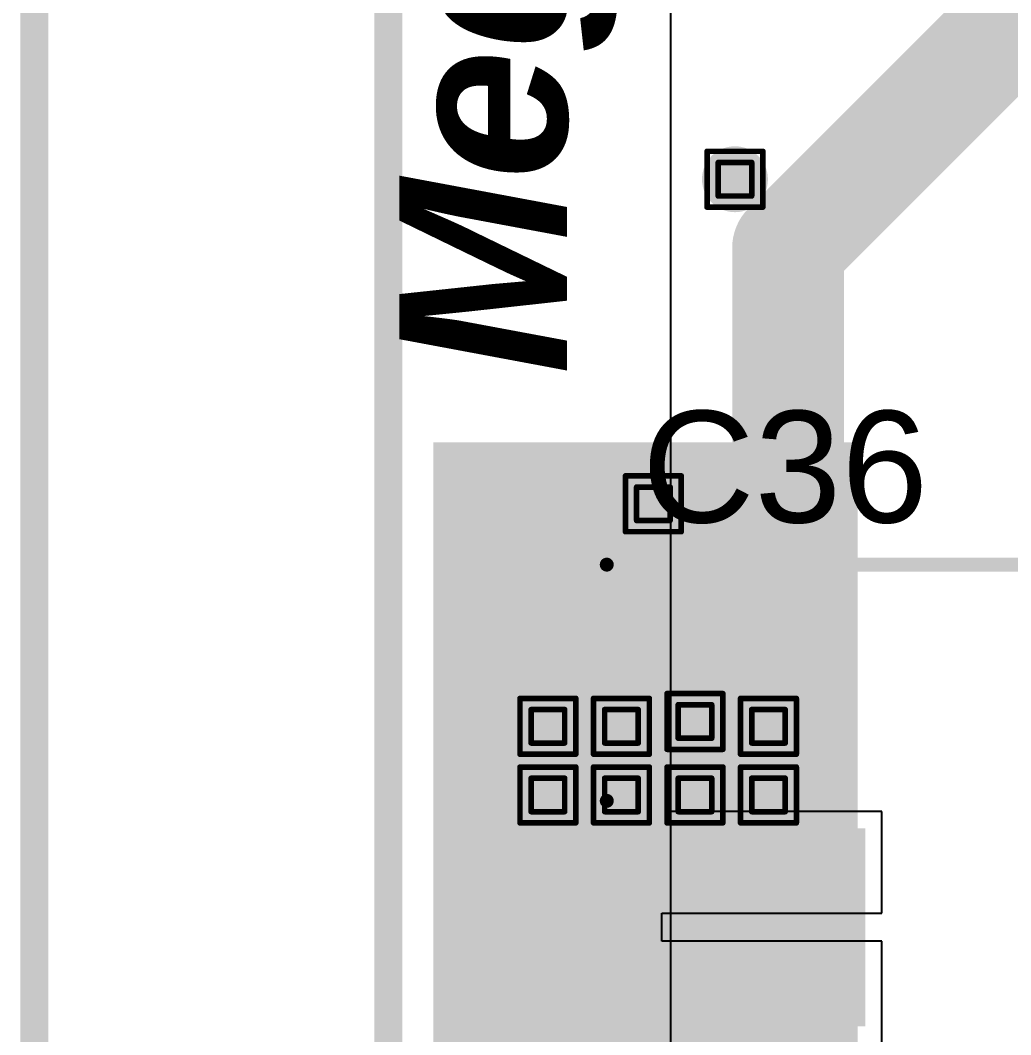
# Model space of a CAD drawing. Header units: inches. Extents: x -0.3 to 9.9, y -0.4 to 5.
# Drawn here: x -0.249 to 0.1058, y 1.8575 to 2.2209 of the extents above; entities that cross this region are included whole.
import ezdxf

# ---------------------------------------------------------------- set-up
doc = ezdxf.new("R2010")
doc.units = ezdxf.units.IN
doc.header["$MEASUREMENT"] = 0
for name, color, linetype in [('Board Outline', 216, 'Continuous'), ('Bottom Layer', 5, 'Continuous'), ('Bottom Solder', 6, 'Continuous'), ('Dimension', 6, 'Continuous'), ('Drill Drawing', 1, 'Continuous'), ('Top Layer', 1, 'Continuous'), ('Top Overlay', 2, 'Continuous'), ('Top Paste', 8, 'Continuous'), ('Top Solder', 216, 'Continuous'), ('Via Holes', 16, 'Continuous')]:
    doc.layers.add(name, color=color, linetype=linetype)
doc.styles.add('Arial', font='', dxfattribs={"height": 0.2})
doc.styles.add('Arial_Bold_Italic', font='', dxfattribs={"height": 0.2})
doc.styles.get('Arial').set_extended_font_data('Arial')
doc.styles.get('Arial_Bold_Italic').set_extended_font_data('Arial', italic=True, bold=True)

# ---------------------------------------------------------------- blocks, each defined once
blk = doc.blocks.new('20SVPF120M_41')
at = {"layer": 'Top Layer'}
blk.add_hatch(color=1, dxfattribs=at).paths.add_polyline_path([(0.04134, 0.0315), (0.17913, 0.0315), (0.17913, -0.0315), (0.04134, -0.0315)])
at = {"layer": 'Top Paste'}
blk.add_hatch(color=8, dxfattribs=at).paths.add_polyline_path([(0.04134, 0.0315), (0.17913, 0.0315), (0.17913, -0.0315), (0.04134, -0.0315)])
at = {"layer": 'Top Solder'}
blk.add_hatch(color=216, dxfattribs=at).paths.add_polyline_path([(0.03734, 0.0355), (0.18313, 0.0355), (0.18313, -0.0355), (0.03734, -0.0355)])
at = {"layer": 'Top Overlay'}
for points in [[(0.12992, -0.04528, 0.005, 0.005, 0), (0.12992, -0.12992, 0.005, 0.005, 0)], [(0.12992, -0.12992, 0.005, 0.005, 0), (-0.07677, -0.12992, 0.005, 0.005, 0)]]:
    blk.add_lwpolyline(points, format="xyseb", dxfattribs=at)
for points in [[(0.12867, -0.04528, 0.0025, 0.0025, 1), (0.13117, -0.04528, 0.0025, 0.0025, 1)], [(0.12867, -0.12992, 0.0025, 0.0025, 1), (0.13117, -0.12992, 0.0025, 0.0025, 1)], [(0.12867, -0.12992, 0.0025, 0.0025, 1), (0.13117, -0.12992, 0.0025, 0.0025, 1)]]:
    blk.add_lwpolyline(points, format="xyseb", close=True, dxfattribs=at)

msp = doc.modelspace()

# ---------------------------------------------------------------- hatches: boundary and pattern name
at = {"layer": 'Bottom Layer'}
h = msp.add_hatch(color=5, dxfattribs=at)
edge = h.paths.add_edge_path()
edge.add_arc((0.007, 2.164), 0.01181, 0, 360)
h = msp.add_hatch(color=5, dxfattribs=at)
edge = h.paths.add_edge_path()
edge.add_arc((-0.02223, 2.04772), 0.01181, 0, 360)
msp.add_hatch(color=5, dxfattribs=at).paths.add_polyline_path([(-0.081, 1.788), (0.042, 1.788), (0.042, 1.994), (-0.081, 1.994)])
h = msp.add_hatch(color=5, dxfattribs=at)
edge = h.paths.add_edge_path()
edge.add_arc((-0.00733, 1.96973), 0.01181, 0, 360)
h = msp.add_hatch(color=5, dxfattribs=at)
edge = h.paths.add_edge_path()
edge.add_arc((-0.06, 1.968), 0.01181, 0, 360)
h = msp.add_hatch(color=5, dxfattribs=at)
edge = h.paths.add_edge_path()
edge.add_arc((-0.03367, 1.968), 0.01181, 0, 360)
h = msp.add_hatch(color=5, dxfattribs=at)
edge = h.paths.add_edge_path()
edge.add_arc((0.019, 1.968), 0.01181, 0, 360)
h = msp.add_hatch(color=5, dxfattribs=at)
edge = h.paths.add_edge_path()
edge.add_arc((-0.06, 1.9434), 0.01181, 0, 360)
h = msp.add_hatch(color=5, dxfattribs=at)
edge = h.paths.add_edge_path()
edge.add_arc((-0.03367, 1.9434), 0.01181, 0, 360)
h = msp.add_hatch(color=5, dxfattribs=at)
edge = h.paths.add_edge_path()
edge.add_arc((-0.00733, 1.9434), 0.01181, 0, 360)
h = msp.add_hatch(color=5, dxfattribs=at)
edge = h.paths.add_edge_path()
edge.add_arc((0.019, 1.9434), 0.01181, 0, 360)
at = {"layer": 'Bottom Solder'}
h = msp.add_hatch(color=6, dxfattribs=at)
edge = h.paths.add_edge_path()
edge.add_arc((0.007, 2.164), 0.00591, 0, 360)
h = msp.add_hatch(color=6, dxfattribs=at)
edge = h.paths.add_edge_path()
edge.add_arc((-0.02223, 2.04772), 0.00591, 0, 360)
h = msp.add_hatch(color=6, dxfattribs=at)
edge = h.paths.add_edge_path()
edge.add_arc((-0.06, 1.968), 0.00591, 0, 360)
h = msp.add_hatch(color=6, dxfattribs=at)
edge = h.paths.add_edge_path()
edge.add_arc((-0.03367, 1.968), 0.00591, 0, 360)
h = msp.add_hatch(color=6, dxfattribs=at)
edge = h.paths.add_edge_path()
edge.add_arc((-0.00733, 1.96973), 0.00591, 0, 360)
h = msp.add_hatch(color=6, dxfattribs=at)
edge = h.paths.add_edge_path()
edge.add_arc((0.019, 1.968), 0.00591, 0, 360)
h = msp.add_hatch(color=6, dxfattribs=at)
edge = h.paths.add_edge_path()
edge.add_arc((-0.06, 1.9434), 0.00591, 0, 360)
h = msp.add_hatch(color=6, dxfattribs=at)
edge = h.paths.add_edge_path()
edge.add_arc((-0.03367, 1.9434), 0.00591, 0, 360)
h = msp.add_hatch(color=6, dxfattribs=at)
edge = h.paths.add_edge_path()
edge.add_arc((-0.00733, 1.9434), 0.00591, 0, 360)
h = msp.add_hatch(color=6, dxfattribs=at)
edge = h.paths.add_edge_path()
edge.add_arc((0.019, 1.9434), 0.00591, 0, 360)
at = {"layer": 'Top Layer'}
h = msp.add_hatch(color=1, dxfattribs=at)
edge = h.paths.add_edge_path()
edge.add_arc((0.007, 2.164), 0.01181, 0, 360)
msp.add_hatch(color=1, dxfattribs=at).paths.add_polyline_path([(-0.101, 1.578), (0.051, 1.578), (0.051, 2.06971), (-0.101, 2.06971)])
h = msp.add_hatch(color=1, dxfattribs=at)
edge = h.paths.add_edge_path()
edge.add_arc((-0.02223, 2.04772), 0.01181, 0, 360)
h = msp.add_hatch(color=1, dxfattribs=at)
edge = h.paths.add_edge_path()
edge.add_arc((-0.00733, 1.96973), 0.01181, 0, 360)
h = msp.add_hatch(color=1, dxfattribs=at)
edge = h.paths.add_edge_path()
edge.add_arc((-0.06, 1.968), 0.01181, 0, 360)
h = msp.add_hatch(color=1, dxfattribs=at)
edge = h.paths.add_edge_path()
edge.add_arc((-0.03367, 1.968), 0.01181, 0, 360)
h = msp.add_hatch(color=1, dxfattribs=at)
edge = h.paths.add_edge_path()
edge.add_arc((0.019, 1.968), 0.01181, 0, 360)
h = msp.add_hatch(color=1, dxfattribs=at)
edge = h.paths.add_edge_path()
edge.add_arc((-0.06, 1.9434), 0.01181, 0, 360)
h = msp.add_hatch(color=1, dxfattribs=at)
edge = h.paths.add_edge_path()
edge.add_arc((-0.03367, 1.9434), 0.01181, 0, 360)
h = msp.add_hatch(color=1, dxfattribs=at)
edge = h.paths.add_edge_path()
edge.add_arc((-0.00733, 1.9434), 0.01181, 0, 360)
h = msp.add_hatch(color=1, dxfattribs=at)
edge = h.paths.add_edge_path()
edge.add_arc((0.019, 1.9434), 0.01181, 0, 360)
at = {"layer": 'Top Solder'}
h = msp.add_hatch(color=216, dxfattribs=at)
edge = h.paths.add_edge_path()
edge.add_arc((0.007, 2.164), 0.00591, 0, 360)
h = msp.add_hatch(color=216, dxfattribs=at)
edge = h.paths.add_edge_path()
edge.add_arc((-0.02223, 2.04772), 0.00591, 0, 360)
h = msp.add_hatch(color=216, dxfattribs=at)
edge = h.paths.add_edge_path()
edge.add_arc((-0.06, 1.968), 0.00591, 0, 360)
h = msp.add_hatch(color=216, dxfattribs=at)
edge = h.paths.add_edge_path()
edge.add_arc((-0.03367, 1.968), 0.00591, 0, 360)
h = msp.add_hatch(color=216, dxfattribs=at)
edge = h.paths.add_edge_path()
edge.add_arc((-0.00733, 1.96973), 0.00591, 0, 360)
h = msp.add_hatch(color=216, dxfattribs=at)
edge = h.paths.add_edge_path()
edge.add_arc((0.019, 1.968), 0.00591, 0, 360)
h = msp.add_hatch(color=216, dxfattribs=at)
edge = h.paths.add_edge_path()
edge.add_arc((-0.06, 1.9434), 0.00591, 0, 360)
h = msp.add_hatch(color=216, dxfattribs=at)
edge = h.paths.add_edge_path()
edge.add_arc((-0.03367, 1.9434), 0.00591, 0, 360)
h = msp.add_hatch(color=216, dxfattribs=at)
edge = h.paths.add_edge_path()
edge.add_arc((-0.00733, 1.9434), 0.00591, 0, 360)
h = msp.add_hatch(color=216, dxfattribs=at)
edge = h.paths.add_edge_path()
edge.add_arc((0.019, 1.9434), 0.00591, 0, 360)
at = {"layer": 'Via Holes'}
h = msp.add_hatch(color=7, dxfattribs=at)
edge = h.paths.add_edge_path()
edge.add_arc((0.007, 2.164), 0.00591, 0, 360)
h = msp.add_hatch(color=7, dxfattribs=at)
edge = h.paths.add_edge_path()
edge.add_arc((-0.02223, 2.04772), 0.00591, 0, 360)
h = msp.add_hatch(color=7, dxfattribs=at)
edge = h.paths.add_edge_path()
edge.add_arc((-0.06, 1.968), 0.00591, 0, 360)
h = msp.add_hatch(color=7, dxfattribs=at)
edge = h.paths.add_edge_path()
edge.add_arc((-0.03367, 1.968), 0.00591, 0, 360)
h = msp.add_hatch(color=7, dxfattribs=at)
edge = h.paths.add_edge_path()
edge.add_arc((-0.00733, 1.96973), 0.00591, 0, 360)
h = msp.add_hatch(color=7, dxfattribs=at)
edge = h.paths.add_edge_path()
edge.add_arc((0.019, 1.968), 0.00591, 0, 360)
h = msp.add_hatch(color=7, dxfattribs=at)
edge = h.paths.add_edge_path()
edge.add_arc((-0.06, 1.9434), 0.00591, 0, 360)
h = msp.add_hatch(color=7, dxfattribs=at)
edge = h.paths.add_edge_path()
edge.add_arc((-0.03367, 1.9434), 0.00591, 0, 360)
h = msp.add_hatch(color=7, dxfattribs=at)
edge = h.paths.add_edge_path()
edge.add_arc((-0.00733, 1.9434), 0.00591, 0, 360)
h = msp.add_hatch(color=7, dxfattribs=at)
edge = h.paths.add_edge_path()
edge.add_arc((0.019, 1.9434), 0.00591, 0, 360)

# ---------------------------------------------------------------- linework, layer by layer
at = {"layer": 'Board Outline'}
msp.add_lwpolyline([(-0.11718, -0.122, 0.01, 0.01, 0), (-0.11718, 2.76795, 0.01, 0.01, 0)], format="xyseb", dxfattribs=at)
at = {"layer": 'Bottom Layer'}
msp.add_line((-0.016, 1.641), (-0.016, 2.5446), dxfattribs=at)
at = {"layer": 'Dimension'}
msp.add_lwpolyline([(-0.244, 1.5629, 0.01, 0.01, 0), (-0.244, 2.76795, 0.01, 0.01, 0)], format="xyseb", dxfattribs=at)
at = {"layer": 'Drill Drawing'}
for points in [[(-0.003, 2.174, 0.002, 0.002, 0), (0.017, 2.174, 0.002, 0.002, 0)], [(-0.003, 2.154, 0.002, 0.002, 0), (-0.003, 2.174, 0.002, 0.002, 0)], [(0.017, 2.154, 0.002, 0.002, 0), (0.017, 2.174, 0.002, 0.002, 0)], [(0.001, 2.17, 0.002, 0.002, 0), (0.013, 2.17, 0.002, 0.002, 0)], [(0.001, 2.158, 0.002, 0.002, 0), (0.001, 2.17, 0.002, 0.002, 0)], [(0.013, 2.158, 0.002, 0.002, 0), (0.013, 2.17, 0.002, 0.002, 0)], [(0.001, 2.158, 0.002, 0.002, 0), (0.013, 2.158, 0.002, 0.002, 0)], [(-0.003, 2.154, 0.002, 0.002, 0), (0.017, 2.154, 0.002, 0.002, 0)], [(-0.03223, 2.05772, 0.002, 0.002, 0), (-0.01223, 2.05772, 0.002, 0.002, 0)], [(-0.03223, 2.03772, 0.002, 0.002, 0), (-0.03223, 2.05772, 0.002, 0.002, 0)], [(-0.01223, 2.03772, 0.002, 0.002, 0), (-0.01223, 2.05772, 0.002, 0.002, 0)], [(-0.02823, 2.05372, 0.002, 0.002, 0), (-0.01623, 2.05372, 0.002, 0.002, 0)], [(-0.02823, 2.04172, 0.002, 0.002, 0), (-0.02823, 2.05372, 0.002, 0.002, 0)], [(-0.01623, 2.04172, 0.002, 0.002, 0), (-0.01623, 2.05372, 0.002, 0.002, 0)], [(-0.02823, 2.04172, 0.002, 0.002, 0), (-0.01623, 2.04172, 0.002, 0.002, 0)], [(-0.03223, 2.03772, 0.002, 0.002, 0), (-0.01223, 2.03772, 0.002, 0.002, 0)], [(-0.07, 1.978, 0.002, 0.002, 0), (-0.05, 1.978, 0.002, 0.002, 0)], [(-0.07, 1.958, 0.002, 0.002, 0), (-0.07, 1.978, 0.002, 0.002, 0)], [(-0.05, 1.958, 0.002, 0.002, 0), (-0.05, 1.978, 0.002, 0.002, 0)], [(-0.04367, 1.978, 0.002, 0.002, 0), (-0.02367, 1.978, 0.002, 0.002, 0)], [(-0.04367, 1.958, 0.002, 0.002, 0), (-0.04367, 1.978, 0.002, 0.002, 0)], [(-0.02367, 1.958, 0.002, 0.002, 0), (-0.02367, 1.978, 0.002, 0.002, 0)], [(-0.01733, 1.97973, 0.002, 0.002, 0), (0.00267, 1.97973, 0.002, 0.002, 0)], [(-0.01733, 1.95973, 0.002, 0.002, 0), (-0.01733, 1.97973, 0.002, 0.002, 0)], [(0.00267, 1.95973, 0.002, 0.002, 0), (0.00267, 1.97973, 0.002, 0.002, 0)], [(0.009, 1.978, 0.002, 0.002, 0), (0.029, 1.978, 0.002, 0.002, 0)], [(0.009, 1.958, 0.002, 0.002, 0), (0.009, 1.978, 0.002, 0.002, 0)], [(0.029, 1.958, 0.002, 0.002, 0), (0.029, 1.978, 0.002, 0.002, 0)], [(-0.066, 1.974, 0.002, 0.002, 0), (-0.054, 1.974, 0.002, 0.002, 0)], [(-0.066, 1.962, 0.002, 0.002, 0), (-0.066, 1.974, 0.002, 0.002, 0)], [(-0.054, 1.962, 0.002, 0.002, 0), (-0.054, 1.974, 0.002, 0.002, 0)], [(-0.03967, 1.974, 0.002, 0.002, 0), (-0.02767, 1.974, 0.002, 0.002, 0)], [(-0.03967, 1.962, 0.002, 0.002, 0), (-0.03967, 1.974, 0.002, 0.002, 0)], [(-0.02767, 1.962, 0.002, 0.002, 0), (-0.02767, 1.974, 0.002, 0.002, 0)], [(-0.01333, 1.97573, 0.002, 0.002, 0), (-0.00133, 1.97573, 0.002, 0.002, 0)], [(-0.01333, 1.96373, 0.002, 0.002, 0), (-0.01333, 1.97573, 0.002, 0.002, 0)], [(-0.00133, 1.96373, 0.002, 0.002, 0), (-0.00133, 1.97573, 0.002, 0.002, 0)], [(0.013, 1.974, 0.002, 0.002, 0), (0.025, 1.974, 0.002, 0.002, 0)], [(0.013, 1.962, 0.002, 0.002, 0), (0.013, 1.974, 0.002, 0.002, 0)], [(0.025, 1.962, 0.002, 0.002, 0), (0.025, 1.974, 0.002, 0.002, 0)], [(-0.066, 1.962, 0.002, 0.002, 0), (-0.054, 1.962, 0.002, 0.002, 0)], [(-0.03967, 1.962, 0.002, 0.002, 0), (-0.02767, 1.962, 0.002, 0.002, 0)], [(-0.01333, 1.96373, 0.002, 0.002, 0), (-0.00133, 1.96373, 0.002, 0.002, 0)], [(0.013, 1.962, 0.002, 0.002, 0), (0.025, 1.962, 0.002, 0.002, 0)], [(-0.07, 1.958, 0.002, 0.002, 0), (-0.05, 1.958, 0.002, 0.002, 0)], [(-0.04367, 1.958, 0.002, 0.002, 0), (-0.02367, 1.958, 0.002, 0.002, 0)], [(-0.01733, 1.95973, 0.002, 0.002, 0), (0.00267, 1.95973, 0.002, 0.002, 0)], [(0.009, 1.958, 0.002, 0.002, 0), (0.029, 1.958, 0.002, 0.002, 0)], [(-0.07, 1.9534, 0.002, 0.002, 0), (-0.05, 1.9534, 0.002, 0.002, 0)], [(-0.07, 1.9334, 0.002, 0.002, 0), (-0.07, 1.9534, 0.002, 0.002, 0)], [(-0.05, 1.9334, 0.002, 0.002, 0), (-0.05, 1.9534, 0.002, 0.002, 0)], [(-0.04367, 1.9534, 0.002, 0.002, 0), (-0.02367, 1.9534, 0.002, 0.002, 0)], [(-0.04367, 1.9334, 0.002, 0.002, 0), (-0.04367, 1.9534, 0.002, 0.002, 0)], [(-0.02367, 1.9334, 0.002, 0.002, 0), (-0.02367, 1.9534, 0.002, 0.002, 0)], [(-0.01733, 1.9534, 0.002, 0.002, 0), (0.00267, 1.9534, 0.002, 0.002, 0)], [(-0.01733, 1.9334, 0.002, 0.002, 0), (-0.01733, 1.9534, 0.002, 0.002, 0)], [(0.00267, 1.9334, 0.002, 0.002, 0), (0.00267, 1.9534, 0.002, 0.002, 0)], [(0.009, 1.9534, 0.002, 0.002, 0), (0.029, 1.9534, 0.002, 0.002, 0)], [(0.009, 1.9334, 0.002, 0.002, 0), (0.009, 1.9534, 0.002, 0.002, 0)], [(0.029, 1.9334, 0.002, 0.002, 0), (0.029, 1.9534, 0.002, 0.002, 0)], [(-0.066, 1.9494, 0.002, 0.002, 0), (-0.054, 1.9494, 0.002, 0.002, 0)], [(-0.066, 1.9374, 0.002, 0.002, 0), (-0.066, 1.9494, 0.002, 0.002, 0)], [(-0.054, 1.9374, 0.002, 0.002, 0), (-0.054, 1.9494, 0.002, 0.002, 0)], [(-0.03967, 1.9494, 0.002, 0.002, 0), (-0.02767, 1.9494, 0.002, 0.002, 0)], [(-0.03967, 1.9374, 0.002, 0.002, 0), (-0.03967, 1.9494, 0.002, 0.002, 0)], [(-0.02767, 1.9374, 0.002, 0.002, 0), (-0.02767, 1.9494, 0.002, 0.002, 0)], [(-0.01333, 1.9494, 0.002, 0.002, 0), (-0.00133, 1.9494, 0.002, 0.002, 0)], [(-0.01333, 1.9374, 0.002, 0.002, 0), (-0.01333, 1.9494, 0.002, 0.002, 0)], [(-0.00133, 1.9374, 0.002, 0.002, 0), (-0.00133, 1.9494, 0.002, 0.002, 0)], [(0.013, 1.9494, 0.002, 0.002, 0), (0.025, 1.9494, 0.002, 0.002, 0)], [(0.013, 1.9374, 0.002, 0.002, 0), (0.013, 1.9494, 0.002, 0.002, 0)], [(0.025, 1.9374, 0.002, 0.002, 0), (0.025, 1.9494, 0.002, 0.002, 0)], [(-0.066, 1.9374, 0.002, 0.002, 0), (-0.054, 1.9374, 0.002, 0.002, 0)], [(-0.03967, 1.9374, 0.002, 0.002, 0), (-0.02767, 1.9374, 0.002, 0.002, 0)], [(-0.01333, 1.9374, 0.002, 0.002, 0), (-0.00133, 1.9374, 0.002, 0.002, 0)], [(0.013, 1.9374, 0.002, 0.002, 0), (0.025, 1.9374, 0.002, 0.002, 0)], [(-0.07, 1.9334, 0.002, 0.002, 0), (-0.05, 1.9334, 0.002, 0.002, 0)], [(-0.04367, 1.9334, 0.002, 0.002, 0), (-0.02367, 1.9334, 0.002, 0.002, 0)], [(-0.01733, 1.9334, 0.002, 0.002, 0), (0.00267, 1.9334, 0.002, 0.002, 0)], [(0.009, 1.9334, 0.002, 0.002, 0), (0.029, 1.9334, 0.002, 0.002, 0)]]:
    msp.add_lwpolyline(points, format="xyseb", dxfattribs=at)
for points in [[(-0.0035, 2.174, 0.001, 0.001, 1), (-0.0025, 2.174, 0.001, 0.001, 1)], [(-0.0035, 2.174, 0.001, 0.001, 1), (-0.0025, 2.174, 0.001, 0.001, 1)], [(0.0165, 2.174, 0.001, 0.001, 1), (0.0175, 2.174, 0.001, 0.001, 1)], [(0.0165, 2.174, 0.001, 0.001, 1), (0.0175, 2.174, 0.001, 0.001, 1)], [(0.0005, 2.17, 0.001, 0.001, 1), (0.0015, 2.17, 0.001, 0.001, 1)], [(0.0005, 2.17, 0.001, 0.001, 1), (0.0015, 2.17, 0.001, 0.001, 1)], [(0.0125, 2.17, 0.001, 0.001, 1), (0.0135, 2.17, 0.001, 0.001, 1)], [(0.0125, 2.17, 0.001, 0.001, 1), (0.0135, 2.17, 0.001, 0.001, 1)], [(0.0005, 2.158, 0.001, 0.001, 1), (0.0015, 2.158, 0.001, 0.001, 1)], [(0.0005, 2.158, 0.001, 0.001, 1), (0.0015, 2.158, 0.001, 0.001, 1)], [(0.0125, 2.158, 0.001, 0.001, 1), (0.0135, 2.158, 0.001, 0.001, 1)], [(0.0125, 2.158, 0.001, 0.001, 1), (0.0135, 2.158, 0.001, 0.001, 1)], [(-0.0035, 2.154, 0.001, 0.001, 1), (-0.0025, 2.154, 0.001, 0.001, 1)], [(-0.0035, 2.154, 0.001, 0.001, 1), (-0.0025, 2.154, 0.001, 0.001, 1)], [(0.0165, 2.154, 0.001, 0.001, 1), (0.0175, 2.154, 0.001, 0.001, 1)], [(0.0165, 2.154, 0.001, 0.001, 1), (0.0175, 2.154, 0.001, 0.001, 1)], [(-0.03273, 2.05772, 0.001, 0.001, 1), (-0.03173, 2.05772, 0.001, 0.001, 1)], [(-0.03273, 2.05772, 0.001, 0.001, 1), (-0.03173, 2.05772, 0.001, 0.001, 1)], [(-0.01273, 2.05772, 0.001, 0.001, 1), (-0.01173, 2.05772, 0.001, 0.001, 1)], [(-0.01273, 2.05772, 0.001, 0.001, 1), (-0.01173, 2.05772, 0.001, 0.001, 1)], [(-0.02873, 2.05372, 0.001, 0.001, 1), (-0.02773, 2.05372, 0.001, 0.001, 1)], [(-0.02873, 2.05372, 0.001, 0.001, 1), (-0.02773, 2.05372, 0.001, 0.001, 1)], [(-0.01673, 2.05372, 0.001, 0.001, 1), (-0.01573, 2.05372, 0.001, 0.001, 1)], [(-0.01673, 2.05372, 0.001, 0.001, 1), (-0.01573, 2.05372, 0.001, 0.001, 1)], [(-0.02873, 2.04172, 0.001, 0.001, 1), (-0.02773, 2.04172, 0.001, 0.001, 1)], [(-0.02873, 2.04172, 0.001, 0.001, 1), (-0.02773, 2.04172, 0.001, 0.001, 1)], [(-0.01673, 2.04172, 0.001, 0.001, 1), (-0.01573, 2.04172, 0.001, 0.001, 1)], [(-0.01673, 2.04172, 0.001, 0.001, 1), (-0.01573, 2.04172, 0.001, 0.001, 1)], [(-0.03273, 2.03772, 0.001, 0.001, 1), (-0.03173, 2.03772, 0.001, 0.001, 1)], [(-0.03273, 2.03772, 0.001, 0.001, 1), (-0.03173, 2.03772, 0.001, 0.001, 1)], [(-0.01273, 2.03772, 0.001, 0.001, 1), (-0.01173, 2.03772, 0.001, 0.001, 1)], [(-0.01273, 2.03772, 0.001, 0.001, 1), (-0.01173, 2.03772, 0.001, 0.001, 1)], [(-0.0705, 1.978, 0.001, 0.001, 1), (-0.0695, 1.978, 0.001, 0.001, 1)], [(-0.0705, 1.978, 0.001, 0.001, 1), (-0.0695, 1.978, 0.001, 0.001, 1)], [(-0.0505, 1.978, 0.001, 0.001, 1), (-0.0495, 1.978, 0.001, 0.001, 1)], [(-0.0505, 1.978, 0.001, 0.001, 1), (-0.0495, 1.978, 0.001, 0.001, 1)], [(-0.04417, 1.978, 0.001, 0.001, 1), (-0.04317, 1.978, 0.001, 0.001, 1)], [(-0.04417, 1.978, 0.001, 0.001, 1), (-0.04317, 1.978, 0.001, 0.001, 1)], [(-0.02417, 1.978, 0.001, 0.001, 1), (-0.02317, 1.978, 0.001, 0.001, 1)], [(-0.02417, 1.978, 0.001, 0.001, 1), (-0.02317, 1.978, 0.001, 0.001, 1)], [(-0.01783, 1.97973, 0.001, 0.001, 1), (-0.01683, 1.97973, 0.001, 0.001, 1)], [(-0.01783, 1.97973, 0.001, 0.001, 1), (-0.01683, 1.97973, 0.001, 0.001, 1)], [(0.00217, 1.97973, 0.001, 0.001, 1), (0.00317, 1.97973, 0.001, 0.001, 1)], [(0.00217, 1.97973, 0.001, 0.001, 1), (0.00317, 1.97973, 0.001, 0.001, 1)], [(0.0085, 1.978, 0.001, 0.001, 1), (0.0095, 1.978, 0.001, 0.001, 1)], [(0.0085, 1.978, 0.001, 0.001, 1), (0.0095, 1.978, 0.001, 0.001, 1)], [(0.0285, 1.978, 0.001, 0.001, 1), (0.0295, 1.978, 0.001, 0.001, 1)], [(0.0285, 1.978, 0.001, 0.001, 1), (0.0295, 1.978, 0.001, 0.001, 1)], [(-0.0665, 1.974, 0.001, 0.001, 1), (-0.0655, 1.974, 0.001, 0.001, 1)], [(-0.0665, 1.974, 0.001, 0.001, 1), (-0.0655, 1.974, 0.001, 0.001, 1)], [(-0.0545, 1.974, 0.001, 0.001, 1), (-0.0535, 1.974, 0.001, 0.001, 1)], [(-0.0545, 1.974, 0.001, 0.001, 1), (-0.0535, 1.974, 0.001, 0.001, 1)], [(-0.04017, 1.974, 0.001, 0.001, 1), (-0.03917, 1.974, 0.001, 0.001, 1)], [(-0.04017, 1.974, 0.001, 0.001, 1), (-0.03917, 1.974, 0.001, 0.001, 1)], [(-0.02817, 1.974, 0.001, 0.001, 1), (-0.02717, 1.974, 0.001, 0.001, 1)], [(-0.02817, 1.974, 0.001, 0.001, 1), (-0.02717, 1.974, 0.001, 0.001, 1)], [(-0.01383, 1.97573, 0.001, 0.001, 1), (-0.01283, 1.97573, 0.001, 0.001, 1)], [(-0.01383, 1.97573, 0.001, 0.001, 1), (-0.01283, 1.97573, 0.001, 0.001, 1)], [(-0.00183, 1.97573, 0.001, 0.001, 1), (-0.00083, 1.97573, 0.001, 0.001, 1)], [(-0.00183, 1.97573, 0.001, 0.001, 1), (-0.00083, 1.97573, 0.001, 0.001, 1)], [(0.0125, 1.974, 0.001, 0.001, 1), (0.0135, 1.974, 0.001, 0.001, 1)], [(0.0125, 1.974, 0.001, 0.001, 1), (0.0135, 1.974, 0.001, 0.001, 1)], [(0.0245, 1.974, 0.001, 0.001, 1), (0.0255, 1.974, 0.001, 0.001, 1)], [(0.0245, 1.974, 0.001, 0.001, 1), (0.0255, 1.974, 0.001, 0.001, 1)], [(-0.0665, 1.962, 0.001, 0.001, 1), (-0.0655, 1.962, 0.001, 0.001, 1)], [(-0.0665, 1.962, 0.001, 0.001, 1), (-0.0655, 1.962, 0.001, 0.001, 1)], [(-0.0545, 1.962, 0.001, 0.001, 1), (-0.0535, 1.962, 0.001, 0.001, 1)], [(-0.0545, 1.962, 0.001, 0.001, 1), (-0.0535, 1.962, 0.001, 0.001, 1)], [(-0.04017, 1.962, 0.001, 0.001, 1), (-0.03917, 1.962, 0.001, 0.001, 1)], [(-0.04017, 1.962, 0.001, 0.001, 1), (-0.03917, 1.962, 0.001, 0.001, 1)], [(-0.02817, 1.962, 0.001, 0.001, 1), (-0.02717, 1.962, 0.001, 0.001, 1)], [(-0.02817, 1.962, 0.001, 0.001, 1), (-0.02717, 1.962, 0.001, 0.001, 1)], [(-0.01383, 1.96373, 0.001, 0.001, 1), (-0.01283, 1.96373, 0.001, 0.001, 1)], [(-0.01383, 1.96373, 0.001, 0.001, 1), (-0.01283, 1.96373, 0.001, 0.001, 1)], [(-0.00183, 1.96373, 0.001, 0.001, 1), (-0.00083, 1.96373, 0.001, 0.001, 1)], [(-0.00183, 1.96373, 0.001, 0.001, 1), (-0.00083, 1.96373, 0.001, 0.001, 1)], [(0.0125, 1.962, 0.001, 0.001, 1), (0.0135, 1.962, 0.001, 0.001, 1)], [(0.0125, 1.962, 0.001, 0.001, 1), (0.0135, 1.962, 0.001, 0.001, 1)], [(0.0245, 1.962, 0.001, 0.001, 1), (0.0255, 1.962, 0.001, 0.001, 1)], [(0.0245, 1.962, 0.001, 0.001, 1), (0.0255, 1.962, 0.001, 0.001, 1)], [(-0.0705, 1.958, 0.001, 0.001, 1), (-0.0695, 1.958, 0.001, 0.001, 1)], [(-0.0705, 1.958, 0.001, 0.001, 1), (-0.0695, 1.958, 0.001, 0.001, 1)], [(-0.0505, 1.958, 0.001, 0.001, 1), (-0.0495, 1.958, 0.001, 0.001, 1)], [(-0.0505, 1.958, 0.001, 0.001, 1), (-0.0495, 1.958, 0.001, 0.001, 1)], [(-0.04417, 1.958, 0.001, 0.001, 1), (-0.04317, 1.958, 0.001, 0.001, 1)], [(-0.04417, 1.958, 0.001, 0.001, 1), (-0.04317, 1.958, 0.001, 0.001, 1)], [(-0.02417, 1.958, 0.001, 0.001, 1), (-0.02317, 1.958, 0.001, 0.001, 1)], [(-0.02417, 1.958, 0.001, 0.001, 1), (-0.02317, 1.958, 0.001, 0.001, 1)], [(-0.01783, 1.95973, 0.001, 0.001, 1), (-0.01683, 1.95973, 0.001, 0.001, 1)], [(-0.01783, 1.95973, 0.001, 0.001, 1), (-0.01683, 1.95973, 0.001, 0.001, 1)], [(0.00217, 1.95973, 0.001, 0.001, 1), (0.00317, 1.95973, 0.001, 0.001, 1)], [(0.00217, 1.95973, 0.001, 0.001, 1), (0.00317, 1.95973, 0.001, 0.001, 1)], [(0.0085, 1.958, 0.001, 0.001, 1), (0.0095, 1.958, 0.001, 0.001, 1)], [(0.0085, 1.958, 0.001, 0.001, 1), (0.0095, 1.958, 0.001, 0.001, 1)], [(0.0285, 1.958, 0.001, 0.001, 1), (0.0295, 1.958, 0.001, 0.001, 1)], [(0.0285, 1.958, 0.001, 0.001, 1), (0.0295, 1.958, 0.001, 0.001, 1)], [(-0.0705, 1.9534, 0.001, 0.001, 1), (-0.0695, 1.9534, 0.001, 0.001, 1)], [(-0.0705, 1.9534, 0.001, 0.001, 1), (-0.0695, 1.9534, 0.001, 0.001, 1)], [(-0.0505, 1.9534, 0.001, 0.001, 1), (-0.0495, 1.9534, 0.001, 0.001, 1)], [(-0.0505, 1.9534, 0.001, 0.001, 1), (-0.0495, 1.9534, 0.001, 0.001, 1)], [(-0.04417, 1.9534, 0.001, 0.001, 1), (-0.04317, 1.9534, 0.001, 0.001, 1)], [(-0.04417, 1.9534, 0.001, 0.001, 1), (-0.04317, 1.9534, 0.001, 0.001, 1)], [(-0.02417, 1.9534, 0.001, 0.001, 1), (-0.02317, 1.9534, 0.001, 0.001, 1)], [(-0.02417, 1.9534, 0.001, 0.001, 1), (-0.02317, 1.9534, 0.001, 0.001, 1)], [(-0.01783, 1.9534, 0.001, 0.001, 1), (-0.01683, 1.9534, 0.001, 0.001, 1)], [(-0.01783, 1.9534, 0.001, 0.001, 1), (-0.01683, 1.9534, 0.001, 0.001, 1)], [(0.00217, 1.9534, 0.001, 0.001, 1), (0.00317, 1.9534, 0.001, 0.001, 1)], [(0.00217, 1.9534, 0.001, 0.001, 1), (0.00317, 1.9534, 0.001, 0.001, 1)], [(0.0085, 1.9534, 0.001, 0.001, 1), (0.0095, 1.9534, 0.001, 0.001, 1)], [(0.0085, 1.9534, 0.001, 0.001, 1), (0.0095, 1.9534, 0.001, 0.001, 1)], [(0.0285, 1.9534, 0.001, 0.001, 1), (0.0295, 1.9534, 0.001, 0.001, 1)], [(0.0285, 1.9534, 0.001, 0.001, 1), (0.0295, 1.9534, 0.001, 0.001, 1)], [(-0.0665, 1.9494, 0.001, 0.001, 1), (-0.0655, 1.9494, 0.001, 0.001, 1)], [(-0.0665, 1.9494, 0.001, 0.001, 1), (-0.0655, 1.9494, 0.001, 0.001, 1)], [(-0.0545, 1.9494, 0.001, 0.001, 1), (-0.0535, 1.9494, 0.001, 0.001, 1)], [(-0.0545, 1.9494, 0.001, 0.001, 1), (-0.0535, 1.9494, 0.001, 0.001, 1)], [(-0.04017, 1.9494, 0.001, 0.001, 1), (-0.03917, 1.9494, 0.001, 0.001, 1)], [(-0.04017, 1.9494, 0.001, 0.001, 1), (-0.03917, 1.9494, 0.001, 0.001, 1)], [(-0.02817, 1.9494, 0.001, 0.001, 1), (-0.02717, 1.9494, 0.001, 0.001, 1)], [(-0.02817, 1.9494, 0.001, 0.001, 1), (-0.02717, 1.9494, 0.001, 0.001, 1)], [(-0.01383, 1.9494, 0.001, 0.001, 1), (-0.01283, 1.9494, 0.001, 0.001, 1)], [(-0.01383, 1.9494, 0.001, 0.001, 1), (-0.01283, 1.9494, 0.001, 0.001, 1)], [(-0.00183, 1.9494, 0.001, 0.001, 1), (-0.00083, 1.9494, 0.001, 0.001, 1)], [(-0.00183, 1.9494, 0.001, 0.001, 1), (-0.00083, 1.9494, 0.001, 0.001, 1)], [(0.0125, 1.9494, 0.001, 0.001, 1), (0.0135, 1.9494, 0.001, 0.001, 1)], [(0.0125, 1.9494, 0.001, 0.001, 1), (0.0135, 1.9494, 0.001, 0.001, 1)], [(0.0245, 1.9494, 0.001, 0.001, 1), (0.0255, 1.9494, 0.001, 0.001, 1)], [(0.0245, 1.9494, 0.001, 0.001, 1), (0.0255, 1.9494, 0.001, 0.001, 1)], [(-0.0665, 1.9374, 0.001, 0.001, 1), (-0.0655, 1.9374, 0.001, 0.001, 1)], [(-0.0665, 1.9374, 0.001, 0.001, 1), (-0.0655, 1.9374, 0.001, 0.001, 1)], [(-0.0545, 1.9374, 0.001, 0.001, 1), (-0.0535, 1.9374, 0.001, 0.001, 1)], [(-0.0545, 1.9374, 0.001, 0.001, 1), (-0.0535, 1.9374, 0.001, 0.001, 1)], [(-0.04017, 1.9374, 0.001, 0.001, 1), (-0.03917, 1.9374, 0.001, 0.001, 1)], [(-0.04017, 1.9374, 0.001, 0.001, 1), (-0.03917, 1.9374, 0.001, 0.001, 1)], [(-0.02817, 1.9374, 0.001, 0.001, 1), (-0.02717, 1.9374, 0.001, 0.001, 1)], [(-0.02817, 1.9374, 0.001, 0.001, 1), (-0.02717, 1.9374, 0.001, 0.001, 1)], [(-0.01383, 1.9374, 0.001, 0.001, 1), (-0.01283, 1.9374, 0.001, 0.001, 1)], [(-0.01383, 1.9374, 0.001, 0.001, 1), (-0.01283, 1.9374, 0.001, 0.001, 1)], [(-0.00183, 1.9374, 0.001, 0.001, 1), (-0.00083, 1.9374, 0.001, 0.001, 1)], [(-0.00183, 1.9374, 0.001, 0.001, 1), (-0.00083, 1.9374, 0.001, 0.001, 1)], [(0.0125, 1.9374, 0.001, 0.001, 1), (0.0135, 1.9374, 0.001, 0.001, 1)], [(0.0125, 1.9374, 0.001, 0.001, 1), (0.0135, 1.9374, 0.001, 0.001, 1)], [(0.0245, 1.9374, 0.001, 0.001, 1), (0.0255, 1.9374, 0.001, 0.001, 1)], [(0.0245, 1.9374, 0.001, 0.001, 1), (0.0255, 1.9374, 0.001, 0.001, 1)], [(-0.0705, 1.9334, 0.001, 0.001, 1), (-0.0695, 1.9334, 0.001, 0.001, 1)], [(-0.0705, 1.9334, 0.001, 0.001, 1), (-0.0695, 1.9334, 0.001, 0.001, 1)], [(-0.0505, 1.9334, 0.001, 0.001, 1), (-0.0495, 1.9334, 0.001, 0.001, 1)], [(-0.0505, 1.9334, 0.001, 0.001, 1), (-0.0495, 1.9334, 0.001, 0.001, 1)], [(-0.04417, 1.9334, 0.001, 0.001, 1), (-0.04317, 1.9334, 0.001, 0.001, 1)], [(-0.04417, 1.9334, 0.001, 0.001, 1), (-0.04317, 1.9334, 0.001, 0.001, 1)], [(-0.02417, 1.9334, 0.001, 0.001, 1), (-0.02317, 1.9334, 0.001, 0.001, 1)], [(-0.02417, 1.9334, 0.001, 0.001, 1), (-0.02317, 1.9334, 0.001, 0.001, 1)], [(-0.01783, 1.9334, 0.001, 0.001, 1), (-0.01683, 1.9334, 0.001, 0.001, 1)], [(-0.01783, 1.9334, 0.001, 0.001, 1), (-0.01683, 1.9334, 0.001, 0.001, 1)], [(0.00217, 1.9334, 0.001, 0.001, 1), (0.00317, 1.9334, 0.001, 0.001, 1)], [(0.00217, 1.9334, 0.001, 0.001, 1), (0.00317, 1.9334, 0.001, 0.001, 1)], [(0.0085, 1.9334, 0.001, 0.001, 1), (0.0095, 1.9334, 0.001, 0.001, 1)], [(0.0085, 1.9334, 0.001, 0.001, 1), (0.0095, 1.9334, 0.001, 0.001, 1)], [(0.0285, 1.9334, 0.001, 0.001, 1), (0.0295, 1.9334, 0.001, 0.001, 1)], [(0.0285, 1.9334, 0.001, 0.001, 1), (0.0295, 1.9334, 0.001, 0.001, 1)]]:
    msp.add_lwpolyline(points, format="xyseb", close=True, dxfattribs=at)
at = {"layer": 'Top Layer'}
for p, q in [((-0.016, 1.9375), (-0.016, 2.5446)), ((0.05966, 1.9375), (-0.016, 1.9375)), ((0.05966, 1.901), (0.05966, 1.9375)), ((-0.01924, 1.891), (-0.01924, 1.901)), ((-0.01924, 1.901), (0.05966, 1.901)), ((0.05966, 1.891), (-0.01924, 1.891)), ((0.05966, 1.8545), (0.05966, 1.891))]:
    msp.add_line(p, q, dxfattribs=at)
for points in [[(0.026, 2.13943, 0.04, 0.04, 0), (0.21303, 2.32646, 0.04, 0.04, 0)], [(0.026, 2.00592, 0.04, 0.04, 0), (0.026, 2.13943, 0.04, 0.04, 0)], [(-0.02692, 1.953, 0.04, 0.04, 0), (0.026, 2.00592, 0.04, 0.04, 0)], [(-0.032, 1.953, 0.04, 0.04, 0), (-0.02692, 1.953, 0.04, 0.04, 0)], [(-0.01924, 1.896, 0.04, 0.04, 0), (-0.01924, 1.953, 0.04, 0.04, 0)], [(0.01782, 1.88982, 0.04, 0.04, 0), (0.01982, 1.88782, 0.04, 0.04, 0)], [(-0.04318, 1.59802, 0.025, 0.025, 0), (-0.04318, 1.883, 0.025, 0.025, 0)]]:
    msp.add_lwpolyline(points, format="xyseb", dxfattribs=at)
for points in [[(0.016, 2.13943, 0.02, 0.02, 1), (0.036, 2.13943, 0.02, 0.02, 1)], [(0.016, 2.13943, 0.02, 0.02, 1), (0.036, 2.13943, 0.02, 0.02, 1)], [(0.016, 2.00592, 0.02, 0.02, 1), (0.036, 2.00592, 0.02, 0.02, 1)], [(0.016, 2.00592, 0.02, 0.02, 1), (0.036, 2.00592, 0.02, 0.02, 1)], [(-0.042, 1.953, 0.02, 0.02, 1), (-0.022, 1.953, 0.02, 0.02, 1)], [(-0.03692, 1.953, 0.02, 0.02, 1), (-0.01692, 1.953, 0.02, 0.02, 1)], [(-0.03692, 1.953, 0.02, 0.02, 1), (-0.01692, 1.953, 0.02, 0.02, 1)], [(-0.02924, 1.953, 0.02, 0.02, 1), (-0.00924, 1.953, 0.02, 0.02, 1)], [(-0.02924, 1.896, 0.02, 0.02, 1), (-0.00924, 1.896, 0.02, 0.02, 1)], [(0.00782, 1.88982, 0.02, 0.02, 1), (0.02782, 1.88982, 0.02, 0.02, 1)], [(0.00982, 1.88782, 0.02, 0.02, 1), (0.02982, 1.88782, 0.02, 0.02, 1)], [(-0.04943, 1.883, 0.0125, 0.0125, 1), (-0.03693, 1.883, 0.0125, 0.0125, 1)]]:
    msp.add_lwpolyline(points, format="xyseb", close=True, dxfattribs=at)

# ---------------------------------------------------------------- block references
at = {"rotation": 180}
msp.add_blockref('20SVPF120M_41', (0.091, 1.896), dxfattribs=at)

# ---------------------------------------------------------------- texts
at = {"layer": 'Top Overlay', "style": 'Arial_Bold_Italic'}
msp.add_text('Mega2560_v2.1', height=0.06, rotation=90, dxfattribs=at).set_placement((-0.05322, 2.094))
at = {"layer": 'Top Overlay', "style": 'Arial'}
msp.add_text('C36', height=0.04, dxfattribs=at).set_placement((-0.02632, 2.04101))

doc.saveas('drawing.dxf')
